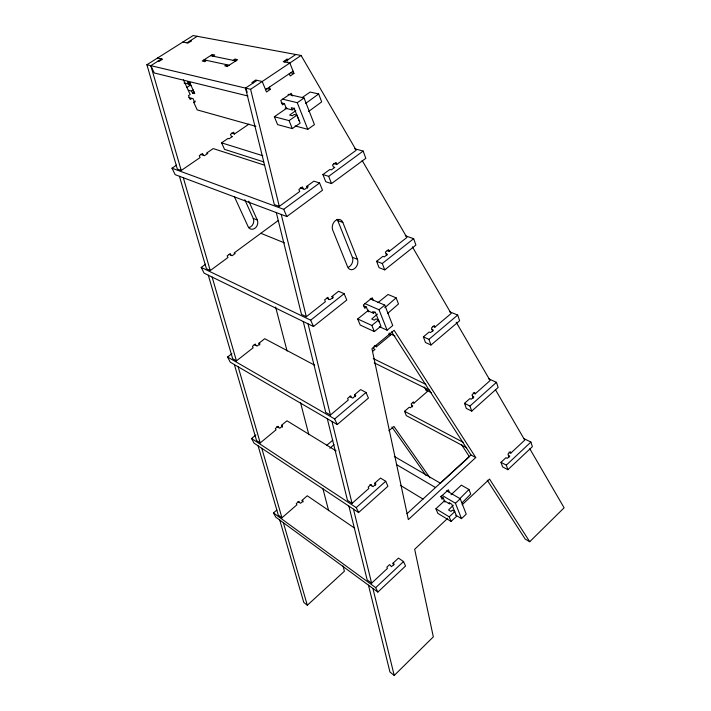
<?xml version="1.0" encoding="UTF-8"?>
<svg xmlns="http://www.w3.org/2000/svg" width="711" height="711" viewBox="0 0 711 711"><rect width="100%" height="100%" fill="white"/><g stroke="black" fill="none" stroke-linecap="round" stroke-linejoin="round"><path stroke-width="1.07" d="M462.132 502.757L470.709 494.101L468.949 489.479L461.368 485.151L451.032 494.732M453.289 505.237L448.588 509.956L451.023 511.422L452.356 510.178L454.773 511.636L456.613 516.248L451.076 521.447L437.807 513.315L435.923 508.747L444.668 500.633M459.555 498.935L468.949 489.479M368.467 585.162L389.948 671.993L394.223 675.45L433.328 636.86L414.664 549.265L447.681 518.328M487.248 480.227L525.153 539.036L529.722 541.72L564.107 507.787L529.775 448.748M455.813 515.191L461.51 518.63L466.238 514.169L460.239 498.775L446.579 490.768M276.837 510.036L273.477 512.933L275.752 517.119L377.861 592.067L405.554 566.009L403.519 561.557L398.462 558.099L392.97 563.228L393.796 565.005M508.409 455.378L509.734 456.071L507.272 458.382L505.939 457.688L500.988 462.319L502.57 466.878L507.885 469.713L532.37 446.668L530.904 442.064L523.945 438.607M451.076 521.447L449.219 516.844L454.773 511.636M462.177 504.739L489.55 479.081L529.722 541.72M377.861 592.067L375.701 587.65L403.519 561.557M507.885 469.713L506.312 465.127L530.904 442.064M348.914 506.134L367.178 579.945L371.613 583.18L387.451 568.391L386.864 567.156L389.628 564.57L391.468 566.676L394.223 564.099L392.97 563.228M508.96 452.098L510.871 453.076L524.754 440.109L495.416 389.664M461.51 518.63L455.44 503.255L460.239 498.775M440.518 496.367L443.309 498.029L441.984 499.255L440.944 496.687L448.357 489.835L449.379 492.412M475.748 457.546L408.345 519.599L371.933 348.666L394.134 330.304L475.748 457.546L470.993 454.996L391.601 331.806M406.994 513.697L470.993 454.996M279.752 520.052L303.775 602.395L307.321 605.257L344.408 571.235L343.031 565.92M440.376 483.204L469.331 456.649L461.51 444.571M255.862 434.99L251.57 438.509L254.031 443.149L358.593 512.551L387.922 486.262L385.718 481.267L380.501 478.076L374.688 483.249L375.586 485.24M472.504 396.231L473.873 396.889L471.206 399.253L469.847 398.595L464.505 403.35L466.318 408.416L471.757 411.109L498.162 387.442L496.474 382.34L488.43 378.67M358.593 512.551L356.238 507.601L385.718 481.267M471.757 411.109L469.953 406.025L496.474 382.34M327.3 418.726L347.492 500.375L352.061 503.379L368.84 488.448L368.209 487.071L371.142 484.467L371.773 485.844M473.206 392.934L475.161 393.867L490.128 380.563L456.213 322.234M388.89 430.804L393.912 426.431L430.022 477.872M387.584 313.444L398.471 303.979L396.143 297.865L388.037 294.487L377.923 302.655M258.102 445.85L278.312 515.137L281.956 517.786L296.887 504.819L296.274 503.637L298.878 501.371L299.491 502.553M302.966 501.984L302.095 500.295L307.276 495.789L354.718 528.211M466.683 447.77L406.31 415.633L404.559 411.305L409.287 407.207L410.389 407.785L412.744 405.732L411.642 405.163M412.407 402.31L413.989 403.119L427.24 391.619L424.254 387.015M377.425 314.066L371.737 318.999L374.324 320.163L375.915 318.866L378.501 320.021L380.945 326.153L374.333 331.566L360.201 325.043L357.704 318.981L368.662 310.138M384.758 307.73L396.143 297.865M329.851 448.241L334.054 444.651M326.891 445.193L332.766 440.189M231.857 353.696L227.582 357.029L230.248 362.183L337.245 424.52L368.431 398.08L366.032 392.463L360.655 389.61L354.478 394.801L355.287 396.667M432.048 329.557L433.434 330.162L430.546 332.597L429.16 331.993L423.365 336.863L425.454 342.506L431.017 345.004L459.635 320.741L457.688 315.062L449.503 311.72M227.582 357.029L334.677 418.939L366.032 392.463M423.365 336.863L428.929 339.343L457.688 315.062M303.25 321.523L325.718 412.336L330.411 415.046L348.257 400.026L347.572 398.471L350.683 395.849L351.367 397.413M432.928 326.287L434.928 327.14L451.138 313.507L412.371 246.833M234.39 364.592L256.529 440.473L260.235 442.917L276.001 429.871L275.335 428.564L278.09 426.289L278.748 427.595M282.436 427.195L281.494 425.32L286.96 420.796L336.143 450.916M374.404 345.83L376.403 346.79L390.615 335.032L389.415 333.183M372.475 351.501L375.008 349.412L373.888 348.87L373.346 347.546L375.87 345.466L376.403 346.79M379.39 326.687L387.104 330.188L392.739 325.549L384.767 305.108L370.182 298.851M357.704 318.981L371.862 325.442L378.501 320.021M367.596 310.654L373.426 313.231L375.053 311.925M364.787 303.544L379.034 309.765L384.767 305.108M368.307 311.853L366.369 307.045L364.787 308.316L363.41 304.903L372.262 297.802L373.275 300.362M205.612 264.19L201.204 267.407L204.101 273.166L313.489 326.509L346.764 300.051L344.133 293.696L338.587 291.279L332.001 296.469L332.766 298.282M386.091 253.845L387.504 254.378L384.358 256.858L382.936 256.324L376.608 261.31L379.043 267.656L384.713 269.878L415.917 245.073L413.66 238.683L405.288 235.759M201.204 267.407L310.663 320.172L344.133 293.696M376.608 261.31L382.287 263.505L413.66 238.683M276.303 212.589L301.491 314.395L306.317 316.715L325.371 301.695L324.616 299.926L327.94 297.314L328.686 299.082M387.193 250.61L389.228 251.365L406.905 237.438L362.148 160.464M208.314 275.219L232.666 358.691L236.443 360.868L253.125 347.795L252.405 346.346L255.32 344.062L256.031 345.51M259.782 344.977L258.937 343.235L264.723 338.703L314.706 365.223M179.439 176.275L206.412 268.714L210.243 270.553L227.964 257.515L227.182 255.889L230.275 253.614L231.048 255.24M278.214 220.526L234.132 252.965L235.225 253.454L232.142 255.729L229.102 254.36M176.568 165.112L172.009 168.214L175.173 174.675L286.826 216.535L322.492 190.237L319.595 182.994L313.88 181.145L306.823 186.3L307.561 188.104M203.39 155.3L202.546 153.478L199.249 155.736L200.102 157.558L181.225 170.48L177.332 169.058L146.893 64.737L193.161 35.55L301.1 55.467L356.211 150.243L336.792 164.419L336.019 162.401L332.561 164.925L333.343 166.934L334.783 167.369L331.317 169.902L329.877 169.467L322.918 174.542L325.78 181.749L331.522 183.589L365.81 158.313L363.161 151.07L354.629 148.732M308.583 111.494L321.683 101.895L318.67 93.959L310.174 92.057L302.113 97.611M172.009 168.214L283.707 209.301L319.595 182.994M322.918 174.542L328.669 176.346L363.161 151.07M257.089 80.37L245.517 88.102L274.33 204.59L279.29 206.403L299.713 191.49L298.878 189.473L302.442 186.877L303.277 188.895M295.812 110.587L289.661 115.066L292.363 115.76L294.247 114.453L296.949 115.138L300.131 123.127L292.301 128.602L277.592 124.621L274.348 116.746L286.889 108.108M305.481 103.557L318.67 93.959M295.109 125.927L307.783 129.313L314.44 124.621L304.068 98.002L288.088 94.287M274.348 116.746L289.075 120.612L296.949 115.138M285.084 108.143L292.159 109.903L294.674 108.17M282.427 99.131L297.269 102.686L304.068 98.002M286.497 108.756L284.418 103.619L282.551 104.899L280.765 100.464L291.226 93.31L292.274 95.967M263.63 161.868L224.543 149.363L221.592 142.84L228.053 138.423L229.182 138.761L232.399 136.556L231.262 136.219L230.453 134.397L233.661 132.202L234.47 134.024L248.903 124.141M265.585 89.71L293.056 71.18M269.407 87.133L270.331 89.399L266.509 91.977L262.217 81.516L255.684 80.05L251.836 82.618L253.249 82.938M288.382 59.466L286.933 59.191L283.191 61.688L289.866 62.986L293.945 73.437L290.204 75.97L289.315 73.704M146.893 64.737L250.592 89.302L301.1 55.467M284.64 61.964L295.829 54.489M255.898 126.336L197.196 109.894L193.703 102.242L195.427 101.095M191.934 98.385L190.237 99.504L188.468 95.629L190.166 94.519L183.447 79.828M188.371 90.279L191.579 91.106L192.468 93.061L194.219 91.915M233.19 60.346L235.021 59.155L237.625 59.688L227.316 66.425L224.729 65.865L226.578 64.665L227.413 66.612M191.579 91.106L193.33 89.95M184.078 82.956L188.353 84.022L190.121 82.876M186.833 87.489L190.495 85.107M206.457 60.373L204.644 61.546L202.2 61.022L212.296 54.516L214.758 55.014L212.962 56.178M181.225 170.48L150.821 65.67L161.486 58.924M186.913 42.847L197.258 36.305M190.37 40.66L191.508 40.883L188.051 43.069L182.851 42.056M210.5 55.671L235.794 60.888M290.808 72.789L293.945 73.437M229.164 65.216L204.013 59.857L204.848 61.75M157.522 58.035L162.597 59.173L159.051 61.422L157.94 61.164M266.225 88.448L270.331 89.399M281.334 102.864L284.418 103.619M247.881 95.994L154.278 72.984L150.821 65.67M189.108 84.929L191.259 85.471M192.468 93.061L194.734 93.648L189.713 82.6L187.455 82.049L188.353 84.022M188.779 97.54L193.054 98.687L194.814 102.544L193.703 102.242M231.422 133.117L234.47 134.024M333.699 163.494L336.792 164.419M221.592 142.84L262.83 155.745M264.679 165.228L213.211 148.581L206.679 153.052L207.79 153.425L204.501 155.673L200.422 154.305M306.823 186.3L308.236 186.771L304.681 189.366L300.246 187.873M337.005 219.272A6.968 5.324 -70.7 0 1 337.761 220.606L342.826 222.419L357.429 259.302A6.817 5.084 -68.5 0 1 354.682 268.509A6.817 5.084 -68.5 0 1 347.635 266.945L332.721 230.08A7.003 5.324 -70.6 0 1 335.494 220.561A7.003 5.324 -70.6 0 1 342.826 222.419M244.78 199.684L253.276 218.437L257.275 220.001A6.088 4.941 -69.8 0 1 254.947 228.267A6.088 4.941 -69.8 0 1 248.139 226.667L234.506 196.947M337.761 220.606L352.407 257.338L357.429 259.302M260.866 233.297L284.444 242.878M363.401 305.739L366.369 307.045M332.001 296.469L333.37 297.082L330.064 299.695L326.731 298.202M388.935 333.255L394.961 336.01M388.997 334.294L390.615 335.032M373.248 358.566L425.88 384.402M464.505 403.35L469.953 406.025M374.217 362.841L429.746 390.312M425.56 389.779L431.524 392.739M404.559 411.305L463.083 442.26M500.988 462.319L506.312 465.127M258.937 343.235L260.013 343.813L257.106 346.097L254.12 344.471M354.478 394.801L355.811 395.52L352.7 398.142L349.465 396.374M394.303 456.426L440.296 483.151M396.338 464.487L435.523 487.533M442.064 495.336L455.44 503.255M444.171 500.686L449.654 503.957L449.148 502.668L451.778 504.241L454.622 511.396M400.329 485.302L423.072 499.122M435.923 508.747L449.219 516.844M281.494 425.32L282.543 425.978L279.796 428.253L276.872 426.422M374.688 483.249L375.986 484.058L373.062 486.653L369.924 484.689M251.57 438.509L356.238 507.601M302.095 500.295L303.126 501.006L300.522 503.272L298.025 501.522M273.477 512.933L375.701 587.65M391.912 426.991L426.182 475.632M334.677 418.939L337.245 424.52M189.144 82.672L190.468 85.596M248.788 201.177L257.275 220.001M310.663 320.172L313.489 326.509M212.296 54.516L213.122 56.418M283.707 209.301L286.826 216.535M235.021 59.155L235.839 61.102M245.517 88.102L247.232 92.181M289.075 120.612L292.301 128.602M371.862 325.442L374.333 331.566M443.309 498.029L444.944 502.099M292.159 109.903L291.279 107.69L294.203 108.419L299.118 120.763M373.426 313.231L372.751 311.534L375.55 312.769L379.327 322.261M412.327 406.896L411.154 403.955L413.509 401.919L413.989 403.119M297.269 102.686L307.783 129.313M379.034 309.765L387.104 330.188M328.669 176.346L331.522 183.589M286.933 59.191L287.724 61.226M382.287 263.505L384.713 269.878M386.766 255.658L385.424 252.067L388.57 249.597L389.228 251.365M428.929 339.343L431.017 345.004M432.732 331.442L431.47 327.984L434.359 325.558L434.928 327.14M473.224 398.258L472.015 394.818L474.672 392.454L475.161 393.867M509.032 457.209L507.974 454.107L510.436 451.805L510.871 453.076M183.322 177.732L210.243 270.553M212.145 277.086L236.443 360.868M238.158 366.787L260.235 442.917M261.799 448.312L281.956 517.786M283.387 522.718L307.321 605.257M275.619 307.036L287.075 351.03M300.486 402.533L308.867 434.714M322.83 488.359L328.642 510.667M250.592 89.302L279.29 206.403M281.254 214.446L306.317 316.715M308.067 323.869L330.411 415.046M331.984 421.454L352.061 503.379M353.474 509.156L371.613 583.18M372.893 588.415L394.223 675.45M352.407 257.338A6.781 5.084 -68.5 0 1 348.363 267.283M253.276 218.437A6.052 4.933 -69.9 0 1 248.406 227.644"/></g></svg>
